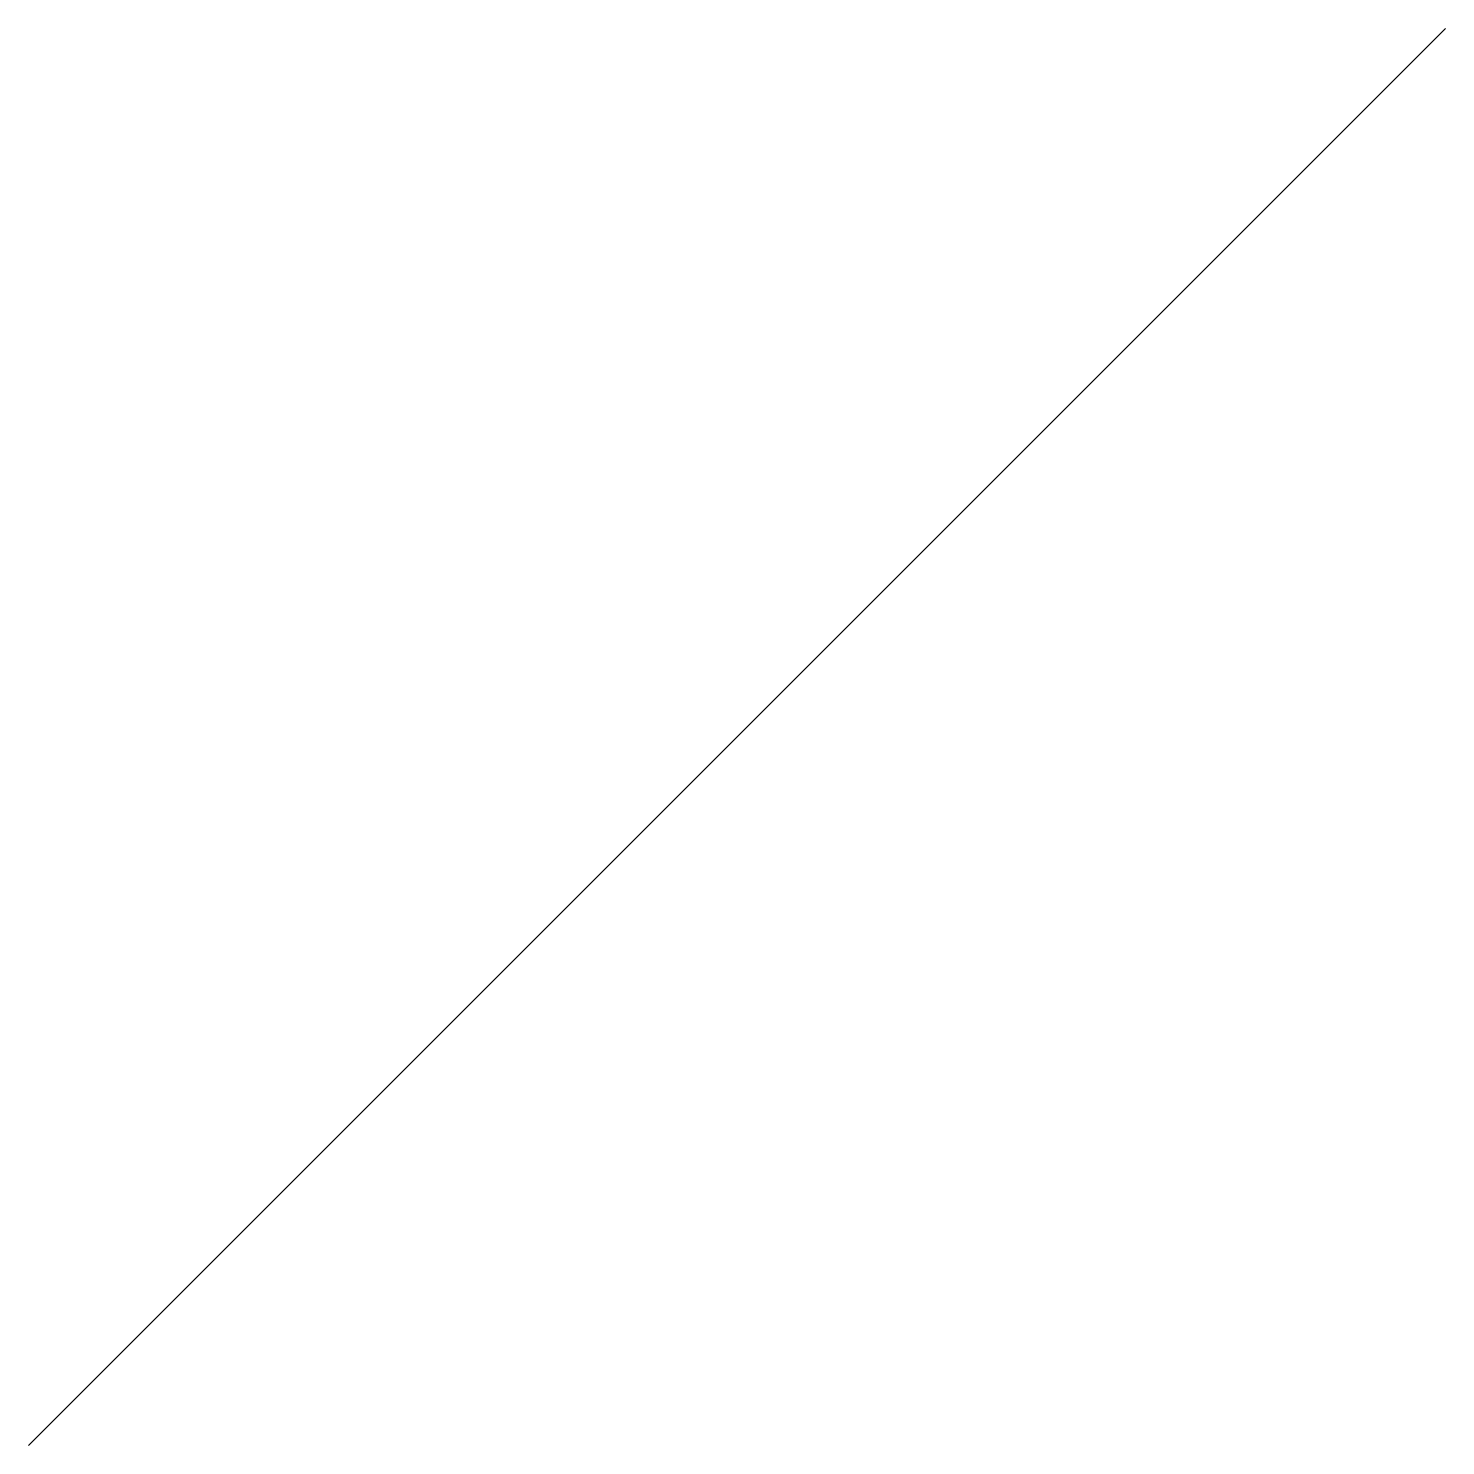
# Paper-space layout 'Layout1' of a CAD drawing. Extents: x 0 to 1, y 0 to 1.
import ezdxf

# ---------------------------------------------------------------- set-up
doc = ezdxf.new("R2010")
doc.units = 0
doc.layers.get('0').update_dxf_attribs({"linetype": 'CONTINUOUS'})

psp = doc.layouts.get("Layout1")

# ---------------------------------------------------------------- linework, layer by layer
psp.add_line((0, 0), (1, 1))

doc.saveas('drawing.dxf')
